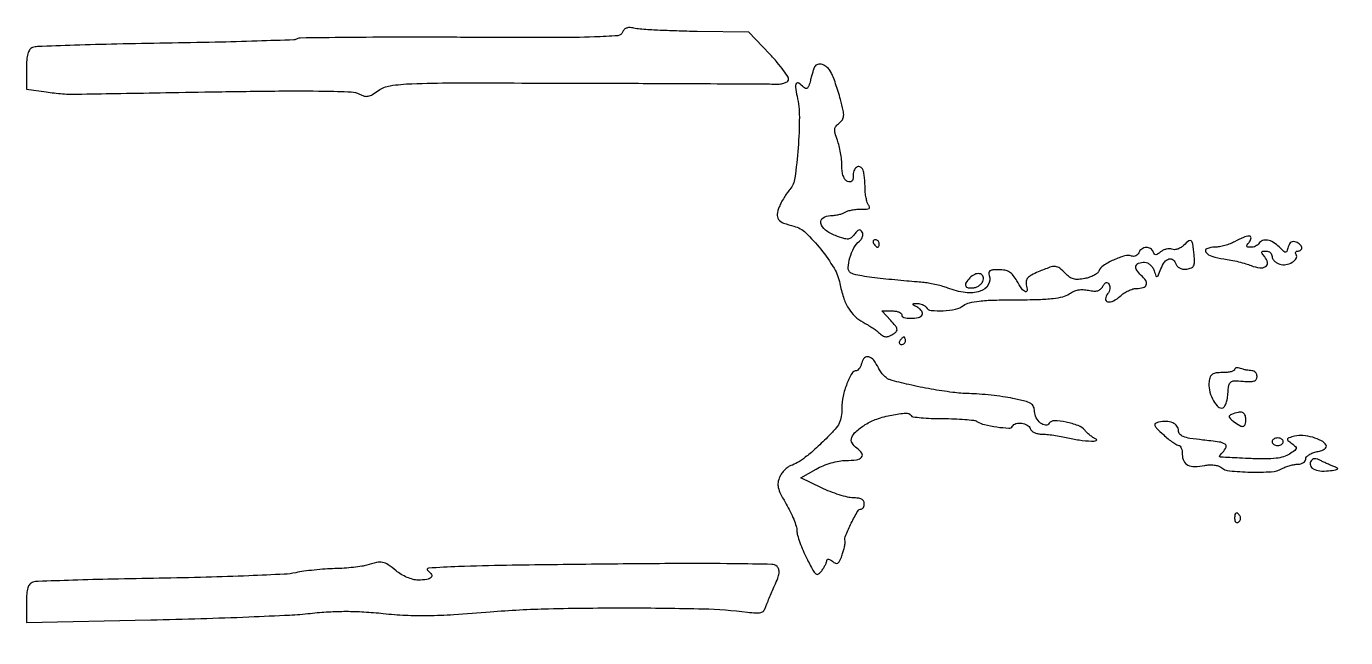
# Model space of a CAD drawing. Extents: x 0 to 5034, y 0 to 2560.
# Drawn here: x 0 to 352.7, y 1477.6 to 1641.1 of the extents above; entities that cross this region are included whole.
import ezdxf

# ---------------------------------------------------------------- set-up
doc = ezdxf.new("R2010")
doc.units = 0

msp = doc.modelspace()

# ---------------------------------------------------------------- linework, layer by layer
msp.add_lwpolyline([(524.94203, 1406.5, -0.000002), (524.957967, 1420.439069, -0.000002), (524.972858, 1433.372917, -0.000002), (524.985445, 1444.229163, -0.000017)], format="xyb")
for points in [[(159.387299, 1639.566901, -0.289621), (158.099717, 1638.607094, -0.011074), (151.867058, 1638.266392, -0.008316), (141.096315, 1638.095852, -0.000888), (116.072555, 1638.160266, 0.001347), (99.630178, 1638.187493, 0.00217), (85.623013, 1638.112177, 0.000358), (73.233475, 1637.982925, 0.136444), (72.38143, 1637.735737, -0.130436), (71.538263, 1637.480294, -0.000533), (61.685563, 1637.148201, -0.002609), (50.475909, 1636.840875, -0.001634), (37.356573, 1636.592585, 0.001676), (24.190657, 1636.342312, 0.002599), (12.830142, 1636.029163, 0.000782), (2.973389, 1635.690751, 0.08282), (1.659574, 1635.422861, 0.14222), (0.869478, 1634.82353, 0.091558), (0.359025, 1633.784616, 0.053376), (0.079327, 1632.129735, 0.015196), (0, 1629.52024), (0, 1624.254459), (5.25, 1623.548805, 0.007043), (7.443354, 1623.28539, 0.006591), (9.692187, 1623.077329, 0.006579), (11.692912, 1622.945257, 0.022344), (13, 1622.934697, -0.004715), (14.863896, 1622.985356, -0.000078), (25.238899, 1623.167846, -0.000202), (37.30935, 1623.373397, -0.000134), (51.153697, 1623.599844, -0.001674), (68.564256, 1623.821629, -0.00639), (79.422461, 1623.784802, -0.005727), (86.842744, 1623.579761, -0.113564), (89.023645, 1622.987346, 0.053161), (90.307186, 1622.466965, 0.11585), (91.362051, 1622.415995, 0.089992), (92.496443, 1622.845433, 0.023817), (94.114085, 1623.926226, -0.122693), (97.242145, 1625.221083, -0.027642), (103.020516, 1625.760245, -0.009539), (114.027785, 1625.966005, -0.000589), (146.744138, 1625.914876, -0.000244), (166.058476, 1625.852545, -0.000367), (182.884382, 1625.777681, -0.000139), (197.359868, 1625.698609, -0.008786), (199.904822, 1625.639273, 0.03317), (201.264105, 1625.673853, 0.047075), (202.451867, 1625.897154, 0.056693), (203.335706, 1626.263747, 0.185596), (203.734912, 1626.740271, 0.227027), (203.646657, 1627.496595, 0.016019), (202.421401, 1629.308133, 0.020116), (200.740322, 1631.443392, 0.013655), (198.666198, 1633.740271), (193.172216, 1639.5), (179.336108, 1639.7258, -0.003713), (173.836509, 1639.856412, -0.004701), (168.756302, 1640.062648, -0.00374), (164.503886, 1640.307246, -0.037805), (162.749175, 1640.555437, 0.033868), (161.427111, 1640.753048, 0.091919), (160.488362, 1640.656337, 0.128331), (159.833674, 1640.262783, 0.102323)], [(210.697275, 1630.25, 0.046153), (210.494022, 1629.793657, 0.007513), (210.196365, 1628.870011, 0.008225), (209.879312, 1627.768582, 0.007161), (209.582903, 1626.605355, -0.020903), (209.190108, 1625.223699, -0.123422), (208.79078, 1624.592926, -0.281471), (208.322649, 1624.492138, -0.112652), (207.744645, 1624.855355, 0.049221), (206.479838, 1625.892959, 0.406677), (205.816251, 1625.769583, 0.191627), (205.581178, 1624.791255, 0.019746), (206.020034, 1622.411171, -0.056232), (206.633184, 1616.832964, -0.01864), (206.30232, 1608.595155, -0.014207), (205.446846, 1600.541935, -0.143973), (204.087587, 1597.5, 0.025798), (203.352102, 1596.54174, 0.014234), (202.549446, 1595.301994, 0.01416), (201.805219, 1593.995477, 0.022035), (201.246881, 1592.825937, 0.069141), (200.711074, 1590.83804, 0.196412), (201.076608, 1589.478581, 0.141422), (202.419696, 1588.480139, 0.031009), (205.200447, 1587.631272, -0.13472), (208.311, 1585.92344, -0.031217), (212.367062, 1581.46742, -0.032774), (215.911735, 1576.401232, -0.090127), (217.463483, 1572.342958, 0.032708), (218.412175, 1568.640523, 0.055647), (219.735391, 1565.735488, 0.065677), (221.474366, 1563.539416, 0.073396), (223.664686, 1561.964638, -0.013691), (224.847105, 1561.312223, -0.011739), (226.055296, 1560.56305, -0.011896), (227.120781, 1559.830476, -0.03289), (227.821429, 1559.25, 0.03977), (228.900355, 1558.380846, 0.133164), (229.750883, 1558.085843, 0.125414), (230.664264, 1558.252458, 0.033498), (231.973795, 1558.962643, 0.094349), (232.618159, 1559.565388, 0.226219), (232.735956, 1560.192527, 0.108539), (232.311299, 1561.017232, 0.015612), (231.049481, 1562.44733), (228.651372, 1565), (231.325686, 1565, -0.035578), (232.349947, 1564.927025, -0.053947), (233.21442, 1564.70625, -0.070524), (233.807342, 1564.383377, -0.237135), (234, 1564, 0.343334), (234.571254, 1563.266143, 0.059232), (236.439514, 1563.022696, 0.055293), (238.444764, 1563.222315, 0.20467), (239.462015, 1563.93854, 0.182072), (239.547606, 1564.375621, 0.094539), (239.351434, 1564.904255, 0.073147), (238.905833, 1565.444276, 0.051962), (238.271032, 1565.908131, -0.005715), (237.186427, 1566.556273, -0.240866), (237.049689, 1566.780303, -0.418927), (237.181016, 1566.930594, -0.010306), (238.190983, 1566.969591, -0.054083), (238.88365, 1566.907027, -0.049895), (239.566787, 1566.697317, -0.053357), (240.14029, 1566.3809, -0.101961), (240.5, 1566, 0.231377), (241.865702, 1565.139065, 0.038577), (245.056437, 1565.041386, 0.041284), (248.387754, 1565.473639, 0.109435), (250.55887, 1566.468197, -0.106147), (252.088771, 1567.181091, -0.029404), (254.716603, 1567.620728, -0.020051), (258.602896, 1567.881022, -0.006034), (264.527494, 1567.968197, 0.005917), (270.625659, 1568.056498, 0.021431), (274.496197, 1568.324645, 0.033637), (277.102213, 1568.796901, 0.091376), (278.802222, 1569.574024, -0.053182), (279.95802, 1570.212584, -0.054492), (281.213178, 1570.586602, -0.053121), (282.548346, 1570.686377, -0.046196), (283.940879, 1570.512985, 0.033782), (285.367162, 1570.299371, 0.08755), (286.398501, 1570.396114, 0.114172), (287.168271, 1570.812198, 0.084623), (287.777768, 1571.567377, -0.035366), (288.255806, 1572.295576, -0.155952), (288.671423, 1572.585919, -0.245001), (289.061194, 1572.514922, -0.089365), (289.447707, 1572.084611, -0.109072), (289.640037, 1571.534417, -0.0699), (289.626063, 1570.855125, -0.065112), (289.417143, 1570.155484, -0.068231), (289.037532, 1569.545223, 0.148287), (288.478064, 1568.215648, 0.388747), (289.043111, 1567.453023, 0.165142), (290.629947, 1567.669748, 0.072909), (292.388479, 1568.895231, -0.041488), (293.402602, 1569.700758, -0.034816), (294.595447, 1570.381724, -0.036209), (295.780115, 1570.850422, -0.076236), (296.755434, 1571, 0.064811), (298.555986, 1571.234376, 0.247439), (299.362208, 1571.97649, 0.237723), (299.222377, 1573.088093, 0.060904), (298, 1574.5, -0.060837), (296.809162, 1575.875104, -0.217119), (296.623089, 1576.995435, -0.254236), (297.339699, 1577.747986, -0.078142), (298.942386, 1578, -0.109367), (299.697649, 1577.832799, -0.072591), (300.442535, 1577.344066, -0.067196), (301.069366, 1576.616288, -0.067664), (301.479001, 1575.75, 0.009455), (301.970959, 1574.292319, 0.392462), (302.241489, 1574.152023, 0.22953), (302.533383, 1574.408454, 0.004761), (303.288674, 1576.25, -0.060091), (304.280249, 1578.066221, -0.169294), (305.44489, 1578.889987, -0.254919), (306.539152, 1578.646443, -0.122149), (307.38854, 1577.429863, 0.10911), (307.793053, 1576.817491, 0.089548), (308.445456, 1576.379678, 0.078693), (309.289159, 1576.159416, 0.059912), (310.245529, 1576.179863, 0.062709), (311.424514, 1576.501481, 0.180886), (312.034591, 1577.069221, 0.119848), (312.262944, 1578.067548, 0.021176), (312.15454, 1580, 0.009309), (311.814117, 1582.896281, 0.172345), (311.396983, 1583.70351, 0.36791), (310.751527, 1583.734142, 0.031946), (309.41868, 1582.561537, -0.056868), (308.666105, 1581.963119, -0.056081), (307.79463, 1581.546305, -0.06122), (306.940739, 1581.362702, -0.114475), (306.244313, 1581.459743, 0.092112), (305.558039, 1581.58654, 0.055912), (304.735322, 1581.493414, 0.053509), (303.909314, 1581.209251, 0.062985), (303.21063, 1580.767253, -0.024481), (302.397691, 1580.160834, -0.146827), (301.89909, 1580.006387, -0.244621), (301.540713, 1580.188882, -0.073964), (301.254045, 1580.75, 0.174726), (300.53621, 1581.654915, 0.151771), (299.358845, 1581.959278, 0.141628), (298.154474, 1581.547217, 0.149435), (297.385856, 1580.563142, -0.098219), (297.066653, 1580.056505, -0.097748), (296.577754, 1579.70903, -0.098135), (295.995198, 1579.574243, -0.099864), (295.40914, 1579.67324, 0.166798), (293.625028, 1579.737236, 0.034543), (290.647263, 1578.603608, 0.034788), (287.848631, 1577.06611, 0.159451), (286.694744, 1575.646899, -0.137018), (286.272332, 1575.078069, -0.042509), (285.36972, 1574.493467, -0.038908), (284.201942, 1573.983137, -0.03422), (282.918235, 1573.633647, -0.034079), (281.220987, 1573.413024, -0.080203), (279.953561, 1573.538821, -0.089706), (278.877865, 1574.042517, -0.051022), (277.793332, 1574.991457, 0.036844), (276.254095, 1576.417137, 0.154032), (275.090087, 1576.865668, 0.102885), (273.624769, 1576.65482, 0.011956), (270.520145, 1575.44397, 0.022361), (268.679958, 1574.576536, 0.085833), (267.680914, 1573.806835, 0.141999), (267.264953, 1572.969341, 0.109092), (267.304401, 1571.94397, -0.059099), (267.515509, 1570.420766, -0.54343), (267.060217, 1570.112692, -0.14374), (266.12528, 1570.878393, -0.020434), (264.79651, 1573.006323, 0.03847), (263.797819, 1574.484312, 0.087042), (262.791568, 1575.377623, 0.09187), (261.577544, 1575.847295, 0.046512), (259.939522, 1576, 0.021612), (258.400338, 1575.933439, 0.110584), (257.589727, 1575.676717, 0.232556), (257.277572, 1575.207288, 0.124701), (257.361626, 1574.5, -0.229998), (257.14261, 1571.951424, -0.185912), (254.956897, 1570.236409, -0.10735), (250.987689, 1569.903003, -0.061526), (246.3151, 1571.110938, 0.024803), (244.985916, 1571.560695, 0.013107), (243.298811, 1571.992331, 0.013011), (241.545265, 1572.344576, 0.01959), (240, 1572.551384, 0.000188), (238.161981, 1572.723726, 0.000055), (235.325, 1572.988346, 0.000055), (232.128113, 1573.285831, 0.000059), (229, 1573.5762, -0.009974), (226.04174, 1573.91009, -0.013091), (223.357514, 1574.339194, -0.010607), (221.153133, 1574.799634, -0.110325), (220.323453, 1575.197238, -0.244407), (219.701785, 1576.571831, -0.055412), (220.136989, 1579.179042, -0.054091), (221.227483, 1581.876458, -0.100704), (222.727989, 1583.683465, 0.070726), (223.240323, 1584.23066, 0.08022), (223.553481, 1584.876976, 0.08972), (223.626593, 1585.526227, 0.122292), (223.447495, 1586.084956, 0.097523), (223.019409, 1586.546316, 0.22948), (222.56862, 1586.627048, 0.136751), (222.048754, 1586.311347, 0.030474), (221.379066, 1585.503726, -0.057037), (220.501012, 1584.552313, -0.161644), (219.676601, 1584.212462, -0.095796), (218.544109, 1584.34961, -0.013038), (216.281709, 1585.143799, -0.07008), (213.594277, 1586.624551, -0.174846), (212.38118, 1588.471816, -0.319002), (212.956417, 1589.900741, -0.143596), (215, 1590.5, 0.031098), (216.059413, 1590.565956, 0.025583), (217.175145, 1590.763812, 0.026319), (218.18359, 1591.053019, 0.060165), (218.894111, 1591.398083, -0.070184), (219.631009, 1591.737956, -0.02638), (220.737757, 1592.007928, -0.025511), (221.99074, 1592.178755, -0.028236), (223.212665, 1592.213017, 0.018367), (224.592026, 1592.224471, 0.117853), (225.258191, 1592.415783, 0.327619), (225.421521, 1592.778287, 0.120105), (225.162989, 1593.314934, -0.097009), (224.787103, 1594.011912, -0.02621), (224.476652, 1595.23397, -0.025506), (224.263994, 1596.686546, -0.023974), (224.194435, 1598.183688, 0.016533), (224.147417, 1599.673348, 0.018429), (224.001818, 1601.103314, 0.018057), (223.790037, 1602.30507, 0.085968), (223.530902, 1602.95, 0.181784), (222.761214, 1603.544382, 0.245044), (221.910491, 1603.387223, 0.148494), (221.232422, 1602.422554, 0.079627), (221, 1600.972368, -0.054296), (220.911418, 1600.159036, -0.158031), (220.62898, 1599.677476, -0.191223), (220.15892, 1599.50642, -0.084583), (219.5, 1599.638374, -0.142907), (218.869827, 1600.117732, -0.072523), (218.395268, 1601.003568, -0.055445), (218.096936, 1602.242809, -0.031377), (218, 1603.785991, 0.026837), (217.913615, 1605.394289, 0.016256), (217.647838, 1607.282611, 0.016268), (217.260813, 1609.145226, 0.0274), (216.801152, 1610.673358, -0.018902), (216.206408, 1612.53531, -0.094666), (216.116466, 1613.621606, -0.142903), (216.450716, 1614.434657, -0.064268), (217.288238, 1615.244356, 0.082512), (218.147037, 1616.137144, 0.137595), (218.480582, 1617.117732, 0.069021), (218.357782, 1618.586286, 0.009707), (217.631379, 1621.546128, 0.009662), (217.030725, 1623.639695, 0.00902), (216.33656, 1625.757343, 0.009033), (215.65223, 1627.615511, 0.030125), (215.109109, 1628.796128, 0.082362), (214.091672, 1630.118649, 0.108514), (212.785956, 1630.891627, 0.147306), (211.559278, 1630.923312, 0.200851)], [(226.5, 1583, 0.029505), (226.768994, 1582.617226, 0.035638), (227.066025, 1582.29375, 0.038439), (227.34829, 1582.065539, 0.151918), (227.559017, 1582, 0.210953), (227.727648, 1582.07446, 0.081139), (227.870461, 1582.29375, 0.061769), (227.967655, 1582.617151, 0.042167), (228, 1583, 0.105053), (227.918938, 1583.381556, 0.099167), (227.688914, 1583.70625, 0.09642), (227.345238, 1583.923877, 0.093332), (226.940983, 1584, 0.108972), (226.586039, 1583.921712, 0.182303), (226.3746, 1583.70625, 0.161196), (226.343488, 1583.3821, 0.082592)], [(323, 1583.5, -0.038735), (321.836842, 1582.94973, -0.024118), (320.402083, 1582.480268, -0.024147), (318.933268, 1582.152252, -0.039752), (317.666667, 1582.035435, 0.088585), (315.566656, 1581.63327, 0.502247), (315.305404, 1580.703722, 0.156584), (316.923519, 1579.588979, 0.039774), (320.079954, 1578.905987, -0.015022), (321.985432, 1578.591378, -0.011347), (324.057258, 1578.135978, -0.0115), (325.985497, 1577.618776, -0.025934), (327.412839, 1577.118826, 0.062118), (329.710531, 1576.496032, 0.180403), (331.292255, 1576.843681, 0.306354), (331.756771, 1577.933461, 0.125934), (331.035174, 1579.457618, -0.018661), (330.383516, 1580.30528, -0.212236), (330.301634, 1580.70958, -0.31288), (330.553692, 1580.94247, -0.034872), (331.377555, 1581, -0.08704), (331.997063, 1580.891332, -0.094292), (332.523407, 1580.57917, -0.10018), (332.875474, 1580.11389, -0.112488), (333, 1579.567388, 0.125394), (333.151911, 1578.971179, 0.069623), (333.601596, 1578.364666, 0.06239), (334.264888, 1577.840073, 0.059373), (335.047988, 1577.484769, 0.11838), (336.710053, 1577.365446, 0.094358), (338.402154, 1577.987241, 0.124967), (339.440975, 1579.033476, 0.278582), (339.429973, 1580.113307, -0.096707), (339.30238, 1580.451507, -0.174428), (339.354029, 1580.739534, -0.171182), (339.578731, 1580.932242, -0.09272), (339.940983, 1581, 0.174744), (340.731738, 1581.285063, 0.281557), (340.956535, 1581.941558, 0.162646), (340.456386, 1582.773168, 0.08532), (339.407459, 1583.397138, 0.088542), (338.687768, 1583.535388, 0.143287), (338.091589, 1583.369443, 0.1275), (337.632244, 1582.88717, 0.062994), (337.315005, 1582.09658, -0.020165), (336.95483, 1580.915955, -0.318304), (336.63061, 1580.685449, -0.190953), (336.175464, 1580.864948, -0.008097), (334.907546, 1582.092454, 0.057862), (333.34609, 1583.329021, 0.097287), (331.786584, 1583.916456, 0.132638), (330.454101, 1583.786184, 0.165494), (329.5, 1583, -0.094312), (329.149148, 1582.617017, -0.052865), (328.604257, 1582.29375, -0.050147), (327.962414, 1582.07418, -0.057414), (327.318538, 1582, -0.038313), (326.544265, 1582.059417, -0.31163), (326.299537, 1582.290793, -0.208472), (326.381414, 1582.69099, -0.019968), (327, 1583.5, 0.159169), (327.396428, 1584.501134, 0.432298), (326.930287, 1584.996785, 0.102468), (325.328862, 1584.665111, 0.027724)], [(252.2, 1573.8, 0.052025), (251.187664, 1572.551822, 0.243484), (251.098371, 1571.660199, 0.278026), (251.761215, 1571.155692, 0.062567), (253.239784, 1571.180449, 0.069036), (254.120946, 1571.433418, 0.065066), (254.919609, 1571.920194, 0.069535), (255.518456, 1572.557069, 0.107272), (255.813108, 1573.25, 0.171914), (255.641266, 1574.370596, 0.236008), (254.821717, 1574.949022, 0.15316), (253.526814, 1574.749481, 0.082321)], [(233.5, 1557, 0.082592), (233.343488, 1556.6179, 0.161196), (233.3746, 1556.29375, 0.182303), (233.586039, 1556.078288, 0.108972), (233.940983, 1556, 0.093332), (234.345238, 1556.076123, 0.09642), (234.688914, 1556.29375, 0.099167), (234.918938, 1556.618444, 0.105053), (235, 1557, 0.042167), (234.967655, 1557.382849, 0.061769), (234.870461, 1557.70625, 0.081139), (234.727648, 1557.92554, 0.210953), (234.559017, 1558, 0.151918), (234.34829, 1557.934461, 0.038439), (234.066025, 1557.70625, 0.035638), (233.768994, 1557.382774, 0.029505)], [(223.3173, 1551.105356, -0.035852), (223.043539, 1550.299417, -0.04764), (222.676519, 1549.618448, -0.056342), (222.276994, 1549.146136, -0.191316), (221.909049, 1549, 0.267646), (220.674517, 1548.288175, 0.037951), (219.352565, 1545.54359, 0.040061), (218.338817, 1542.182335, 0.053261), (218, 1539.010629, -0.037537), (217.827495, 1536.716076, -0.07617), (217.290267, 1534.992341, -0.064891), (216.198636, 1533.339782, -0.021231), (214.192143, 1531.210969, -0.007737), (210.780876, 1527.9879, -0.020792), (208.227832, 1525.837558, -0.029162), (206.163962, 1524.42528, -0.057402), (204.356897, 1523.602821, 0.079476), (203.564768, 1523.199393, 0.040731), (202.717971, 1522.469937, 0.039154), (201.948749, 1521.556718, 0.047331), (201.385132, 1520.588483, 0.070019), (200.93941, 1519.109738, 0.097186), (200.995737, 1517.730461, 0.060848), (201.625311, 1516.037986, 0.013612), (203.118079, 1513.336977, -0.018325), (204.209406, 1511.317616, -0.019073), (205.134358, 1509.250159, -0.019153), (205.794695, 1507.408261, -0.074755), (205.982948, 1506.216756, 0.066852), (206.154567, 1505.007452, 0.016375), (206.763962, 1503.086723, 0.016482), (207.614474, 1500.912853, 0.015783), (208.617775, 1498.767581, 0.006407), (210.269239, 1495.609596, 0.097806), (211.049648, 1494.66334, 0.336116), (211.745228, 1494.637134, 0.082329), (212.617775, 1495.491955, 0.021234), (213.146845, 1496.283999, 0.022739), (213.593972, 1497.100556, 0.023049), (213.91166, 1497.832657, 0.091083), (214, 1498.313574, -0.25752), (214.132629, 1498.554009, -0.192851), (214.435757, 1498.60967, -0.087844), (214.913371, 1498.421853, -0.035721), (215.483427, 1498.013754, 0.064978), (216.299314, 1497.498874, 0.246707), (216.882162, 1497.528376, 0.147965), (217.3898, 1498.081361, 0.021391), (218.001436, 1499.503778, 0.018197), (218.383004, 1500.629012, 0.01917), (218.674387, 1501.759746, 0.019201), (218.849926, 1502.749833, 0.077186), (218.839515, 1503.362468, -0.142756), (219.022439, 1504.981037, -0.017503), (220.527403, 1508.25271, -0.013667), (222.252251, 1511.459614, -0.268699), (223.185212, 1512, 0.178251), (223.49617, 1512.114495, 0.09216), (223.760656, 1512.440625, 0.072221), (223.939744, 1512.926094, 0.052352), (224, 1513.5, 0.151572), (223.798979, 1514.147884, 0.126282), (223.253692, 1514.62407, 0.082792), (222.331801, 1514.910671, 0.034064), (221.022154, 1515, -0.05868), (219.510459, 1515.178024, -0.018337), (217.307557, 1515.79035, -0.018046), (214.877208, 1516.660668, -0.019005), (212.558375, 1517.690553), (207.072442, 1520.381107), (211.138295, 1522.690553, -0.032954), (212.999905, 1523.59138, -0.025143), (215.138782, 1524.334824, -0.025657), (217.256758, 1524.837318, -0.045442), (219.043057, 1525, 0.032846), (221.927005, 1525.189658, 0.178999), (223.287668, 1525.907721, 0.352928), (223.343018, 1526.963005, 0.0836), (221.99433, 1528.291418, -0.110836), (220.744213, 1529.663242, -0.219754), (220.62103, 1531.098604, -0.130143), (221.724511, 1532.691474, -0.03294), (224.271954, 1534.589172, -0.061993), (227.317139, 1536.062318, -0.033318), (231.355469, 1537.137187, -0.027332), (235.155288, 1537.668302, -0.282539), (236.507945, 1536.987146, 0.22501), (237.010942, 1536.661484, 0.009387), (239.19146, 1536.413691, 0.014668), (241.86025, 1536.239851, 0.009727), (244.929496, 1536.189946, -0.009087), (248.051587, 1536.143184, -0.012078), (250.885862, 1535.980588, -0.009444), (253.22759, 1535.744807, -0.109013), (254.094298, 1535.441721, 0.078361), (256.162291, 1534.574275, 0.025855), (259.408509, 1533.953097, 0.018717), (262.616081, 1533.631459, 0.276686), (263.580552, 1534.130336, -0.189988), (264.545641, 1534.851471, -0.099242), (266.066047, 1534.955602, -0.097069), (267.537099, 1534.463232, -0.173683), (268.358426, 1533.508339, 0.117501), (268.746666, 1532.94126, 0.067259), (269.433783, 1532.46894, 0.061301), (270.299201, 1532.157493, 0.061073), (271.215415, 1532.064632, -0.030936), (272.393222, 1532.016474, -0.009635), (274.150778, 1531.801006, -0.009591), (276.109576, 1531.484019, -0.010437), (278, 1531.099844, 0.019629), (281.452251, 1530.4641, 0.023215), (284.755683, 1530.144532, 0.094659), (285.996387, 1530.317782, 0.709262), (286, 1530.699384, -0.052878), (285.318609, 1531.030293, -0.023804), (284.5, 1531.596783, -0.023248), (283.684265, 1532.283077, -0.029289), (283, 1532.993971, 0.124583), (281.139928, 1534.308337, 0.042036), (277.928829, 1535.242992, 0.039408), (274.776309, 1535.624549, 0.271086), (273.451655, 1534.921775, -0.288341), (272.459834, 1534.435594, -0.145493), (271.122983, 1534.992382, -0.10132), (269.953025, 1536.423744, -0.118648), (269.524984, 1538.120572, 0.105292), (269.24357, 1539.374759, 0.152346), (268.489045, 1540.212972, 0.073128), (266.944254, 1540.847117, 0.011285), (263.702807, 1541.575247, 0.013813), (261.055575, 1542.031759, 0.008154), (257.8732, 1542.437579, 0.008155), (254.679676, 1542.739365, 0.013828), (251.998075, 1542.874245, -0.026279), (247.620246, 1543.203848, -0.01159), (241.879722, 1544.076565, -0.011547), (235.921949, 1545.266557, -0.017181), (230.776263, 1546.605681, -0.090461), (230.02435, 1546.987047, -0.039197), (229.183972, 1547.736355, -0.037122), (228.391898, 1548.695935, -0.040553), (227.776263, 1549.73521, 0.050745), (226.510637, 1551.775924, 0.155265), (225.188329, 1552.692635, 0.276245), (224.075307, 1552.419168, 0.134565)], [(323, 1549.347322, -0.2879), (322.790145, 1549.013074, -0.047961), (322.045313, 1548.738087, -0.040029), (320.995434, 1548.549421, -0.025196), (319.75, 1548.490334, 0.029208), (318.032857, 1548.395061, 0.118948), (317.05774, 1548.038442, 0.152876), (316.486455, 1547.331989, 0.059116), (316.160892, 1546.100759, 0.087898), (316.238743, 1543.8733, 0.060507), (317.061854, 1541.479206, 0.065158), (318.299274, 1539.599317, 0.217987), (319.608614, 1539, 0.228346), (320.139763, 1539.255915, 0.068561), (320.610677, 1540.048872, 0.050588), (320.978087, 1541.245498, 0.028567), (321.189635, 1542.75, -0.018343), (321.471903, 1545.105651, -0.180575), (321.954237, 1545.961434, -0.180491), (322.87949, 1546.291983, -0.018323), (325.25, 1546.171796, 0.01863), (327.126388, 1546.07782, 0.083829), (328.20796, 1546.246246, 0.169158), (328.781731, 1546.688703, 0.145708), (329, 1547.421796, 0.088646), (328.892323, 1548.024366, 0.094882), (328.5834, 1548.536403, 0.099961), (328.122826, 1548.87895, 0.110502), (327.581787, 1549, -0.032815), (326.925091, 1549.043146, -0.017107), (326.115525, 1549.178303, -0.016939), (325.290883, 1549.374442, -0.024761), (324.581787, 1549.606989, 0.046702), (323.975663, 1549.776744, 0.085821), (323.46465, 1549.781095, 0.135638), (323.129503, 1549.626439, 0.220688)], [(322.196997, 1537.320052, 0.092682), (321.68571, 1536.995278, 0.276429), (321.575391, 1536.612591, 0.142145), (321.867292, 1536.126864, 0.024628), (322.696997, 1535.430802, 0.025873), (324.346294, 1534.309585, 0.180928), (325.286396, 1534.131383, 0.296876), (325.831662, 1534.637143, 0.061526), (326, 1536, 0.103939), (325.755699, 1537.162521, 0.208556), (325.079475, 1537.786594, 0.139158), (323.920855, 1537.853354, 0.040544)], [(302.632247, 1535.205774, 0.089034), (301.793022, 1534.863319, 0.360479), (301.634821, 1534.375832, 0.104939), (302.153622, 1533.596392, 0.008567), (303.943965, 1531.903999, 0.013596), (305.230145, 1530.791859, 0.017886), (306.465087, 1529.85305, 0.015483), (307.529145, 1529.150928, 0.138961), (308.061718, 1529, -0.229645), (308.421137, 1528.825732, -0.073683), (308.72438, 1528.297053, -0.056138), (308.931437, 1527.523416, -0.037356), (309, 1526.606989, 0.110259), (309.391083, 1524.85507, 0.170222), (310.467744, 1523.759016, 0.120805), (312.314349, 1523.352538, 0.043432), (315.008457, 1523.651691, -0.039062), (316.247621, 1523.800242, -0.038493), (317.501013, 1523.755449, -0.041194), (318.589626, 1523.540425, -0.104218), (319.299833, 1523.166124, 0.150862), (321.611282, 1522.207175, 0.018102), (327.193305, 1521.885338, 0.020086), (332.792087, 1521.990469, 0.109923), (335.684259, 1522.815581, -0.033075), (336.671496, 1523.269245, -0.023213), (337.833703, 1523.652077, -0.023518), (338.985882, 1523.915496, -0.044464), (339.934259, 1524, 0.064746), (340.724006, 1524.102696, 0.082349), (341.393188, 1524.403906, 0.098861), (341.840848, 1524.850637, 0.148414), (342, 1525.375, -0.185829), (342.219925, 1525.946305, -0.065241), (342.900718, 1526.526237, -0.053817), (343.892696, 1527.027309, -0.040726), (345.066276, 1527.363255, 0.031388), (346.268568, 1527.683284, 0.072408), (347.101479, 1528.103725, 0.13072), (347.496481, 1528.573833, 0.253321), (347.469136, 1529.049938, 0.134598), (346.176262, 1530.25349, 0.050547), (343.859015, 1531.181815, 0.049679), (341.259647, 1531.656842, 0.082029), (339.040241, 1531.473964, 0.011236), (337.507679, 1531.052494, 0.228766), (337.162201, 1530.736636, 0.321245), (337.258545, 1530.345141, 0.019118), (338.269058, 1529.545211, -0.029232), (339.258027, 1528.729281, -0.263977), (339.420902, 1528.214358, -0.183227), (339.079917, 1527.685011, -0.014016), (337.662855, 1526.698663, -0.073167), (336.103062, 1525.975809, -0.042684), (334.079899, 1525.560265, -0.029653), (331.328271, 1525.400574, -0.010595), (327.395005, 1525.489116, -0.000745), (324.336624, 1525.627409, -0.001143), (321.68697, 1525.757248, -0.000375), (319.394003, 1525.876585, -0.032338), (319.05, 1525.917158, -0.428677), (318.96962, 1526.040171, -0.074605), (319.084688, 1526.328165, -0.043102), (319.37108, 1526.733426, -0.021015), (319.8, 1527.2, 0.092452), (320.693615, 1528.503345, 0.375138), (320.430716, 1529.349792, 0.103038), (318.847136, 1529.921602, 0.008621), (314.5, 1530.463097, -0.009736), (311.039024, 1530.902051, -0.055439), (309.247366, 1531.371755, -0.128331), (308.339324, 1532.023341, -0.175032), (308, 1532.962963, 0.165717), (307.581944, 1534.18968, 0.130258), (306.461024, 1535.050402, 0.095348), (304.734251, 1535.410625, 0.056403)], [(333, 1530, 0.148195), (333.115568, 1529.618646, 0.098894), (333.440625, 1529.29375, 0.082425), (333.926543, 1529.074694, 0.064853), (334.5, 1529, 0.064853), (335.073457, 1529.074694, 0.082425), (335.559375, 1529.29375, 0.098894), (335.884432, 1529.618646, 0.148195), (336, 1530, 0.148195), (335.884432, 1530.381354, 0.098894), (335.559375, 1530.70625, 0.082425), (335.073457, 1530.925306, 0.064853), (334.5, 1531, 0.064853), (333.926543, 1530.925306, 0.082425), (333.440625, 1530.70625, 0.098894), (333.115568, 1530.381354, 0.148195)], [(343.433493, 1524.892389, 0.210706), (343.268645, 1523.70751, 0.196647), (344.027159, 1522.741069, 0.107506), (345.75524, 1522.201145, 0.049603), (348.122842, 1522.225963, 0.006266), (349.995657, 1522.45585, 0.140743), (350.489942, 1522.673225, 0.537124), (350.46079, 1522.93966, 0.026675), (349.5, 1523.371803, -0.008661), (348.61036, 1523.73402, -0.005509), (347.587056, 1524.184868, -0.005533), (346.592477, 1524.649548, -0.010216), (345.79636, 1525.052519, 0.048911), (345.031258, 1525.368146, 0.090542), (344.365523, 1525.443646, 0.11615), (343.82833, 1525.278102, 0.122362)], [(323, 1509.440983, 0.067432), (323.074611, 1508.890269, 0.140899), (323.298542, 1508.524436, 0.190788), (323.63036, 1508.397824, 0.136093), (324.016312, 1508.510081, 0.090427), (324.360589, 1508.820631, 0.095498), (324.565079, 1509.22714, 0.099685), (324.598899, 1509.665803, 0.108373), (324.457295, 1510.069098, 0.050477), (323.86686, 1510.838655, 0.315493), (323.407182, 1510.933879, 0.25701), (323.085158, 1510.519563, 0.039415)], [(91, 1497, -0.039191), (89.64863, 1496.681313, -0.010666), (87.471875, 1496.392474, -0.010722), (84.980471, 1496.16978, -0.01096), (82.5, 1496.056129, 0.011649), (79.874043, 1495.932185, 0.008303), (76.940625, 1495.676135, 0.008388), (74.149715, 1495.338342, 0.017669), (72, 1494.963664, -0.039607), (68.930038, 1494.566297, -0.002274), (59.421875, 1494.13812, -0.003456), (48.085427, 1493.757732, -0.002531), (35.5, 1493.486267, 0.00151), (23.108951, 1493.244323, 0.002322), (12.385938, 1492.952735, 0.000756), (3.109748, 1492.643334, 0.067051), (1.75, 1492.411664, 0.134327), (0.900353, 1491.867412, 0.108705), (0.362733, 1490.922903, 0.060237), (0.07809, 1489.363822, 0.015065), (0, 1486.772566), (0, 1481.679907), (33.25, 1482.366782, 0.002323), (46.669448, 1482.706391, 0.002659), (59.494775, 1483.158881, 0.0024), (70.370572, 1483.652801, 0.01513), (75.902426, 1484.098743, -0.013183), (80.778171, 1484.510897, -0.014946), (85.468768, 1484.642625, -0.014612), (90.250543, 1484.494175, -0.011585), (95.402426, 1484.063375, 0.015037), (101.334788, 1483.608518, 0.0155), (107.223991, 1483.517488, 0.012026), (114.261929, 1483.796273, 0.00465), (124, 1484.507848, -0.014683), (139.611069, 1485.334105, -0.006208), (160.595552, 1485.567, -0.00567), (180.931131, 1485.309588, -0.025663), (192.757444, 1484.417232, 0.015962), (195.04188, 1484.200233, 0.07981), (196.318162, 1484.323776, 0.146312), (197.097641, 1484.797767, 0.103865), (197.615318, 1485.687611, -0.01443), (197.962984, 1486.64369, -0.003866), (198.571013, 1488.142611, -0.003914), (199.288665, 1489.835653, -0.004036), (200.025588, 1491.5, 0.016603), (200.85941, 1493.51876, 0.05849), (201.194952, 1494.880212, 0.099693), (201.122407, 1495.859674, 0.134351), (200.667714, 1496.618624, 0.187851), (199.286401, 1497.19055, 0.002091), (189.001682, 1497.365385, 0.004605), (174.828537, 1497.416478, 0.001274), (152.572493, 1497.235004, 0.001015), (128.36501, 1496.926789, 0.005791), (115.508172, 1496.588026, 0.005522), (107.506195, 1496.195869, 0.702725), (107.30695, 1495.517503, -0.08854), (108.298598, 1494.480002, -0.360417), (108.213187, 1493.674697, -0.165499), (107.089859, 1493.138622, -0.029317), (104.727689, 1493, -0.064171), (103.364055, 1493.175734, -0.035978), (101.779525, 1493.71539, -0.034597), (100.193841, 1494.519565, -0.040269), (98.817631, 1495.5, 0.02513), (96.704364, 1497.10404, 0.102719), (95.224928, 1497.719601, 0.101205), (93.611271, 1497.699987, 0.024019)]]:
    msp.add_lwpolyline(points, format="xyb", close=True)

doc.saveas('drawing.dxf')
